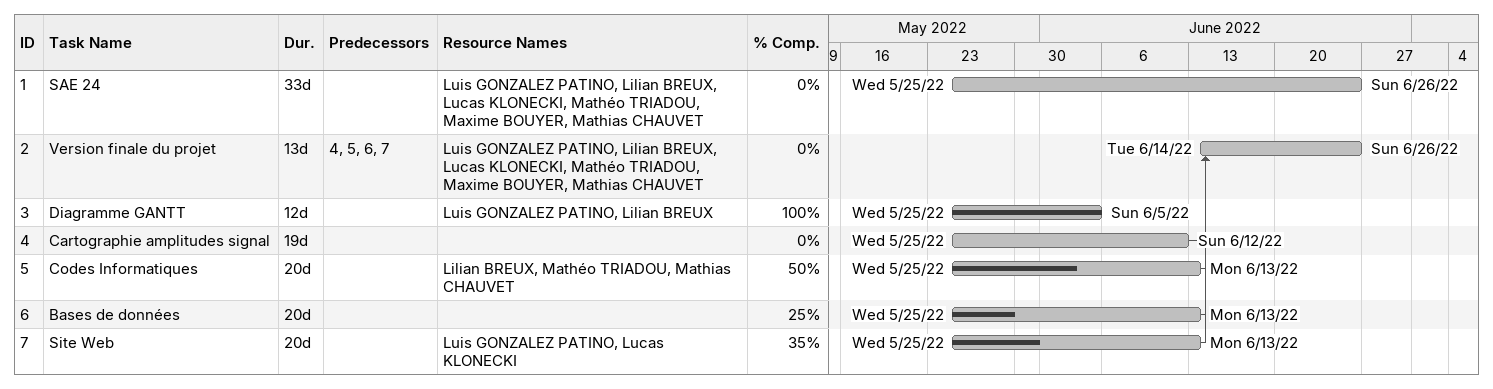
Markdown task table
| ID | Task | Duration | Start | Finish | Predecessors | Resources | % complete |
|---|---|---|---|---|---|---|---|
| 1 | SAE 24 | 33d | 2022-05-25 | 2022-06-26 |  | Luis GONZALEZ PATINO, Lilian BREUX, Lucas KLONECKI, Mathéo TRIADOU, Maxime BOUYER, Mathias CHAUVET | 0 |
| 2 | Version finale du projet | 13d | 2022-06-14 | 2022-06-26 | 4, 5, 6, 7 | Luis GONZALEZ PATINO, Lilian BREUX, Lucas KLONECKI, Mathéo TRIADOU, Maxime BOUYER, Mathias CHAUVET | 0 |
| 3 | Diagramme GANTT | 12d | 2022-05-25 | 2022-06-05 |  | Luis GONZALEZ PATINO, Lilian BREUX | 100 |
| 4 | Cartographie amplitudes signal | 19d | 2022-05-25 | 2022-06-12 |  |  | 0 |
| 5 | Codes Informatiques | 20d | 2022-05-25 | 2022-06-13 |  | Lilian BREUX, Mathéo TRIADOU, Mathias CHAUVET | 50 |
| 6 | Bases de données | 20d | 2022-05-25 | 2022-06-13 |  |  | 25 |
| 7 | Site Web | 20d | 2022-05-25 | 2022-06-13 |  | Luis GONZALEZ PATINO, Lucas KLONECKI | 35 |
